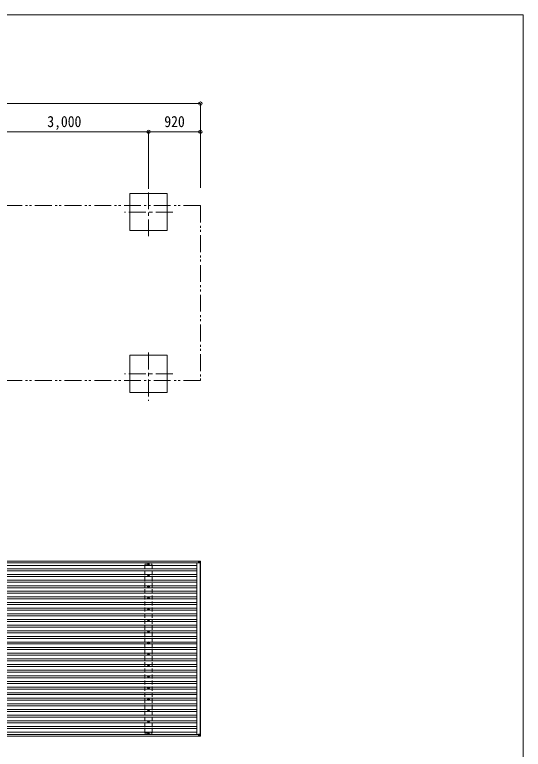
# Model space of a CAD drawing. Units: millimetres at full size, sheet at 1:60. Extents: x -16864 to 16864, y -11640 to 11640.
# Drawn here: x 6975 to 16016, y -1405 to 11640 of the extents above; entities that cross this region are included whole.
import ezdxf
from ezdxf.enums import TextEntityAlignment as Align

# ---------------------------------------------------------------- set-up
doc = ezdxf.new("R2010")
doc.units = ezdxf.units.MM
doc.header["$LTSCALE"] = 60
doc.header["$PDMODE"] = 32
doc.header["$PDSIZE"] = 60
for name, pattern in [('CHAIN1', [8, 5, -1, 1, -1]), ('DASHED1', [1.8, 1.2, -0.6]), ('DOUBLE_CHAIN1', [8.8, 5, -1, 0.6, -0.6, 0.6, -1])]:
    doc.linetypes.add(name, pattern=pattern)
for name, color, linetype, lineweight in [('1-1', 2, 'Continuous', 9), ('1-2', 134, 'Continuous', 9), ('1-3', 5, 'Continuous', 5), ('1-4', 2, 'DASHED1', 9), ('1-5', 6, 'Continuous', 9), ('1-8', 6, 'Continuous', 9), ('1-A', 4, 'CHAIN1', 9), ('F-0', 7, 'Continuous', 9)]:
    doc.layers.add(name, color=color, linetype=linetype, lineweight=lineweight)
doc.styles.add('ＭＳ ゴシック', font='')
doc.styles.get('ＭＳ ゴシック').set_extended_font_data('MS Gothic')

msp = doc.modelspace()

# ---------------------------------------------------------------- linework, layer by layer
at = {"layer": '1-1'}
for p, q in [((-505.93, 1856.34), (10213.6, 1856.34)), ((4877.21, 1934.84), (10241.13, 1934.84)), ((4877.21, 1905.84), (10241.11, 1905.84)), ((10213.6, 1905.84), (10213.6, -1140.16)), ((10270.59, -1137.86), (10270.59, 1904.35)), ((10275.19, 1904.35), (10275.19, -1137.86)), ((-505.93, -1099.66), (10213.6, -1099.66)), ((4877.21, -1140.16), (10241.11, -1140.16)), ((4877.21, -1169.16), (10241.13, -1169.16))]:
    msp.add_line(p, q, dxfattribs=at)
at = {"layer": '1-2', "color": 6}
for p, q in [((10275.06, 10062.3), (-563.86, 10062.3)), ((9354.66, 9562.3), (6354.66, 9562.3)), ((10275.06, 9562.3), (9354.66, 9562.3))]:
    msp.add_line(p, q, dxfattribs=at)
at = {"layer": '1-2'}
for p, q in [((-505.93, 1800.34), (10213.6, 1800.34)), ((-505.93, 1765.34), (10213.6, 1765.34)), ((-505.93, 1700.34), (10213.6, 1700.34)), ((-505.93, 1665.34), (10213.6, 1665.34)), ((-505.93, 1600.34), (10213.6, 1600.34)), ((-505.93, 1565.34), (10213.6, 1565.34)), ((-505.93, 1500.34), (10213.6, 1500.34)), ((-505.93, 1465.34), (10213.6, 1465.34)), ((-505.93, 1400.34), (10213.6, 1400.34)), ((-505.93, 1365.34), (10213.6, 1365.34)), ((-505.93, 1300.34), (10213.6, 1300.34)), ((-505.93, 1265.34), (10213.6, 1265.34)), ((-505.93, 1200.34), (10213.6, 1200.34)), ((-505.93, 1165.34), (10213.6, 1165.34)), ((-505.93, 1100.34), (10213.6, 1100.34)), ((-505.93, 1065.34), (10213.6, 1065.34)), ((-505.93, 1000.34), (10213.6, 1000.34)), ((-505.93, 965.34), (10213.6, 965.34)), ((-505.93, 900.34), (10213.6, 900.34)), ((-505.93, 865.34), (10213.6, 865.34)), ((-505.93, 800.34), (10213.6, 800.34)), ((-505.93, 765.34), (10213.6, 765.34)), ((-505.93, 700.34), (10213.6, 700.34)), ((-505.93, 665.34), (10213.6, 665.34)), ((-505.93, 600.34), (10213.6, 600.34)), ((-505.93, 565.34), (10213.6, 565.34)), ((-505.93, 500.34), (10213.6, 500.34)), ((-505.93, 465.34), (10213.6, 465.34)), ((-505.93, 400.34), (10213.6, 400.34)), ((-505.93, 365.34), (10213.6, 365.34)), ((-505.93, 300.34), (10213.6, 300.34)), ((-505.93, 265.34), (10213.6, 265.34)), ((-505.93, 200.34), (10213.6, 200.34)), ((-505.93, 165.34), (10213.6, 165.34)), ((-505.93, 100.34), (10213.6, 100.34)), ((-505.93, 65.34), (10213.6, 65.34)), ((-505.93, 0.34), (10213.6, 0.34)), ((-505.93, -34.66), (10213.6, -34.66)), ((-505.93, -99.66), (10213.6, -99.66)), ((-505.93, -134.66), (10213.6, -134.66)), ((-505.93, -199.66), (10213.6, -199.66)), ((-505.93, -234.66), (10213.6, -234.66)), ((-505.93, -299.66), (10213.6, -299.66)), ((-505.93, -334.66), (10213.6, -334.66)), ((-505.93, -399.66), (10213.6, -399.66)), ((-505.93, -434.66), (10213.6, -434.66)), ((-505.93, -499.66), (10213.6, -499.66)), ((-505.93, -534.66), (10213.6, -534.66)), ((-505.93, -599.66), (10213.6, -599.66)), ((-505.93, -634.66), (10213.6, -634.66)), ((-505.93, -699.66), (10213.6, -699.66)), ((-505.93, -734.66), (10213.6, -734.66)), ((-505.93, -799.66), (10213.6, -799.66)), ((-505.93, -834.66), (10213.6, -834.66)), ((-505.93, -899.66), (10213.6, -899.66)), ((-505.93, -934.66), (10213.6, -934.66)), ((-505.93, -999.66), (10213.6, -999.66)), ((-505.93, -1034.66), (10213.6, -1034.66))]:
    msp.add_line(p, q, dxfattribs=at)
at = {"layer": '1-3'}
for p, q in [((9349.2, 1884.59), (9344.79, 1884.59)), ((9349.2, 1884.59), (9344.79, 1884.59)), ((9349.2, 1881.09), (9344.79, 1881.09)), ((9349.2, 1881.09), (9344.79, 1881.09)), ((9353.04, 1892.84), (9353.04, 1888.42)), ((9353.04, 1877.26), (9353.04, 1872.84)), ((9356.54, 1892.84), (9356.54, 1888.42)), ((9356.54, 1877.26), (9356.54, 1872.84)), ((9364.78, 1884.59), (9360.37, 1884.59)), ((9364.78, 1884.59), (9360.37, 1884.59)), ((9364.78, 1881.09), (9360.37, 1881.09)), ((9364.78, 1881.09), (9360.37, 1881.09)), ((9349.2, 1684.59), (9344.79, 1684.59)), ((9349.2, 1681.09), (9344.79, 1681.09)), ((9353.04, 1692.84), (9353.04, 1688.42)), ((9353.04, 1677.26), (9353.04, 1672.84)), ((9356.54, 1692.84), (9356.54, 1688.42)), ((9356.54, 1677.26), (9356.54, 1672.84)), ((9364.78, 1684.59), (9360.37, 1684.59)), ((9364.78, 1681.09), (9360.37, 1681.09)), ((9349.2, 1484.59), (9344.79, 1484.59)), ((9349.2, 1481.09), (9344.79, 1481.09)), ((9353.04, 1492.84), (9353.04, 1488.42)), ((9353.04, 1477.26), (9353.04, 1472.84)), ((9356.54, 1492.84), (9356.54, 1488.42)), ((9356.54, 1477.26), (9356.54, 1472.84)), ((9364.78, 1484.59), (9360.37, 1484.59)), ((9364.78, 1481.09), (9360.37, 1481.09)), ((9349.2, 1284.59), (9344.79, 1284.59)), ((9349.2, 1281.09), (9344.79, 1281.09)), ((9353.04, 1292.84), (9353.04, 1288.42)), ((9353.04, 1277.26), (9353.04, 1272.84)), ((9356.54, 1292.84), (9356.54, 1288.42)), ((9356.54, 1277.26), (9356.54, 1272.84)), ((9364.78, 1284.59), (9360.37, 1284.59)), ((9364.78, 1281.09), (9360.37, 1281.09)), ((9349.2, 1084.59), (9344.79, 1084.59)), ((9349.2, 1081.09), (9344.79, 1081.09)), ((9353.04, 1092.84), (9353.04, 1088.42)), ((9353.04, 1077.26), (9353.04, 1072.84)), ((9356.54, 1092.84), (9356.54, 1088.42)), ((9356.54, 1077.26), (9356.54, 1072.84)), ((9364.78, 1084.59), (9360.37, 1084.59)), ((9364.78, 1081.09), (9360.37, 1081.09)), ((9349.2, 884.59), (9344.79, 884.59)), ((9349.2, 881.09), (9344.79, 881.09)), ((9353.04, 892.84), (9353.04, 888.42)), ((9353.04, 877.26), (9353.04, 872.84)), ((9356.54, 892.84), (9356.54, 888.42)), ((9356.54, 877.26), (9356.54, 872.84)), ((9364.78, 884.59), (9360.37, 884.59)), ((9364.78, 881.09), (9360.37, 881.09)), ((9349.2, 684.59), (9344.79, 684.59)), ((9349.2, 681.09), (9344.79, 681.09)), ((9353.04, 692.84), (9353.04, 688.42)), ((9353.04, 677.26), (9353.04, 672.84)), ((9356.54, 692.84), (9356.54, 688.42)), ((9356.54, 677.26), (9356.54, 672.84)), ((9364.78, 684.59), (9360.37, 684.59)), ((9364.78, 681.09), (9360.37, 681.09)), ((9349.2, 484.59), (9344.79, 484.59)), ((9349.2, 481.09), (9344.79, 481.09)), ((9353.04, 492.84), (9353.04, 488.42)), ((9353.04, 477.26), (9353.04, 472.84)), ((9356.54, 492.84), (9356.54, 488.42)), ((9356.54, 477.26), (9356.54, 472.84)), ((9364.78, 484.59), (9360.37, 484.59)), ((9364.78, 481.09), (9360.37, 481.09)), ((9349.2, 284.59), (9344.79, 284.59)), ((9349.2, 281.09), (9344.79, 281.09)), ((9353.04, 292.84), (9353.04, 288.42)), ((9353.04, 277.26), (9353.04, 272.84)), ((9356.54, 292.84), (9356.54, 288.42)), ((9356.54, 277.26), (9356.54, 272.84)), ((9364.78, 284.59), (9360.37, 284.59)), ((9364.78, 281.09), (9360.37, 281.09)), ((9349.2, 84.59), (9344.79, 84.59)), ((9349.2, 81.09), (9344.79, 81.09)), ((9353.04, 92.84), (9353.04, 88.42)), ((9353.04, 77.26), (9353.04, 72.84)), ((9356.54, 92.84), (9356.54, 88.42)), ((9356.54, 77.26), (9356.54, 72.84)), ((9364.78, 84.59), (9360.37, 84.59)), ((9364.78, 81.09), (9360.37, 81.09)), ((9349.2, -115.41), (9344.79, -115.41)), ((9349.2, -118.91), (9344.79, -118.91)), ((9353.04, -107.16), (9353.04, -111.58)), ((9353.04, -122.74), (9353.04, -127.16)), ((9356.54, -107.16), (9356.54, -111.58)), ((9356.54, -122.74), (9356.54, -127.16)), ((9364.78, -115.41), (9360.37, -115.41)), ((9364.78, -118.91), (9360.37, -118.91)), ((9349.2, -315.41), (9344.79, -315.41)), ((9349.2, -318.91), (9344.79, -318.91)), ((9353.04, -307.16), (9353.04, -311.58)), ((9353.04, -322.74), (9353.04, -327.16)), ((9356.54, -307.16), (9356.54, -311.58)), ((9356.54, -322.74), (9356.54, -327.16)), ((9364.78, -315.41), (9360.37, -315.41)), ((9364.78, -318.91), (9360.37, -318.91)), ((9349.2, -515.41), (9344.79, -515.41)), ((9349.2, -518.91), (9344.79, -518.91)), ((9353.04, -507.16), (9353.04, -511.58)), ((9356.54, -507.16), (9356.54, -511.58)), ((9364.78, -515.41), (9360.37, -515.41)), ((9364.78, -518.91), (9360.37, -518.91)), ((9353.04, -522.74), (9353.04, -527.16)), ((9356.54, -522.74), (9356.54, -527.16)), ((9349.2, -715.41), (9344.79, -715.41)), ((9349.2, -718.91), (9344.79, -718.91)), ((9353.04, -707.16), (9353.04, -711.58)), ((9353.04, -722.74), (9353.04, -727.16)), ((9356.54, -707.16), (9356.54, -711.58)), ((9356.54, -722.74), (9356.54, -727.16)), ((9364.78, -715.41), (9360.37, -715.41)), ((9364.78, -718.91), (9360.37, -718.91)), ((9353.04, -907.16), (9353.04, -911.58)), ((9356.54, -907.16), (9356.54, -911.58)), ((9349.2, -915.41), (9344.79, -915.41)), ((9349.2, -918.91), (9344.79, -918.91)), ((9353.04, -922.74), (9353.04, -927.16)), ((9356.54, -922.74), (9356.54, -927.16)), ((9364.78, -915.41), (9360.37, -915.41)), ((9364.78, -918.91), (9360.37, -918.91)), ((9349.2, -1115.41), (9344.79, -1115.41)), ((9349.2, -1118.91), (9344.79, -1118.91)), ((9353.04, -1107.16), (9353.04, -1111.58)), ((9353.04, -1122.74), (9353.04, -1127.16)), ((9356.54, -1107.16), (9356.54, -1111.58)), ((9356.54, -1122.74), (9356.54, -1127.16)), ((9364.78, -1115.41), (9360.37, -1115.41)), ((9364.78, -1118.91), (9360.37, -1118.91))]:
    msp.add_line(p, q, dxfattribs=at)
for centre, radius in [((9354.79, 1882.84), 18.25), ((9354.79, 1882.84), 18.25), ((9354.79, 1882.84), 10.15), ((9354.79, 1882.84), 10.15), ((9354.79, 1882.84), 5.85), ((9354.79, 1882.84), 5.85), ((9354.79, 1882.84), 5.25), ((9354.79, 1882.84), 5.25), ((9354.79, 1682.84), 18.25), ((9354.79, 1682.84), 10.15), ((9354.79, 1682.84), 5.85), ((9354.79, 1682.84), 5.25), ((9354.79, 1482.84), 18.25), ((9354.79, 1482.84), 10.15), ((9354.79, 1482.84), 5.85), ((9354.79, 1482.84), 5.25), ((9354.79, 1282.84), 18.25), ((9354.79, 1282.84), 10.15), ((9354.79, 1282.84), 5.85), ((9354.79, 1282.84), 5.25), ((9354.79, 1082.84), 18.25), ((9354.79, 1082.84), 10.15), ((9354.79, 1082.84), 5.85), ((9354.79, 1082.84), 5.25), ((9354.79, 882.84), 18.25), ((9354.79, 882.84), 10.15), ((9354.79, 882.84), 5.85), ((9354.79, 882.84), 5.25), ((9354.79, 682.84), 18.25), ((9354.79, 682.84), 10.15), ((9354.79, 682.84), 5.85), ((9354.79, 682.84), 5.25), ((9354.79, 482.84), 18.25), ((9354.79, 482.84), 10.15), ((9354.79, 482.84), 5.85), ((9354.79, 482.84), 5.25), ((9354.79, 282.84), 18.25), ((9354.79, 282.84), 10.15), ((9354.79, 282.84), 5.85), ((9354.79, 282.84), 5.25), ((9354.79, 82.84), 18.25), ((9354.79, 82.84), 10.15), ((9354.79, 82.84), 5.85), ((9354.79, 82.84), 5.25), ((9354.79, -117.16), 18.25), ((9354.79, -117.16), 10.15), ((9354.79, -117.16), 5.85), ((9354.79, -117.16), 5.25), ((9354.79, -317.16), 18.25), ((9354.79, -317.16), 10.15), ((9354.79, -317.16), 5.85), ((9354.79, -317.16), 5.25), ((9354.79, -517.16), 18.25), ((9354.79, -517.16), 10.15), ((9354.79, -517.16), 5.85), ((9354.79, -517.16), 5.25), ((9354.79, -717.16), 18.25), ((9354.79, -717.16), 10.15), ((9354.79, -717.16), 5.85), ((9354.79, -717.16), 5.25), ((9354.79, -917.16), 18.25), ((9354.79, -917.16), 10.15), ((9354.79, -917.16), 5.85), ((9354.79, -917.16), 5.25), ((9354.79, -1117.16), 18.25), ((9354.79, -1117.16), 10.15), ((9354.79, -1117.16), 5.85), ((9354.79, -1117.16), 5.25)]:
    msp.add_circle(centre, radius, dxfattribs=at)
at = {"layer": '1-4'}
for p, q in [((9287.79, 1882.84), (9421.79, 1882.84)), ((9287.79, -1119.91), (9287.79, 1882.84)), ((9421.79, -1119.91), (9421.79, 1882.84)), ((9287.79, -1119.91), (9421.79, -1119.91))]:
    msp.add_line(p, q, dxfattribs=at)
at = {"layer": '1-5'}
for p, q in [((10241.13, 1936.75), (10241.1, 1904.35)), ((10241.1, 1904.35), (10271.56, 1934.79)), ((10273.53, 1904.35), (10241.1, 1904.35)), ((10271.56, 1934.89), (10241.13, 1936.75)), ((10241.16, 1938.65), (10271.71, 1936.78)), ((10271.56, 1934.79), (10271.56, 1934.89)), ((10273.53, 1904.35), (10271.66, 1934.84)), ((10271.71, 1936.78), (10273.75, 1936.78)), ((10275.45, 1904.35), (10273.53, 1904.35)), ((10273.58, 1934.91), (10275.45, 1904.35)), ((10275.62, 1934.91), (10273.58, 1934.91)), ((10277.52, 1904.35), (10275.45, 1904.35)), ((10277.52, 1904.35), (10275.62, 1934.91)), ((10241.1, -1137.86), (10271.56, -1168.3)), ((10273.53, -1137.86), (10241.1, -1137.86)), ((10241.13, -1170.27), (10241.1, -1137.86)), ((10271.56, -1168.4), (10241.13, -1170.27)), ((10241.16, -1172.16), (10271.71, -1170.3)), ((10271.56, -1168.3), (10271.56, -1168.4)), ((10273.53, -1137.86), (10271.66, -1168.35)), ((10271.71, -1170.3), (10273.75, -1170.3)), ((10275.45, -1137.86), (10273.53, -1137.86)), ((10273.58, -1168.42), (10275.45, -1137.86)), ((10275.62, -1168.42), (10273.58, -1168.42)), ((10277.52, -1137.86), (10275.45, -1137.86)), ((10277.52, -1137.86), (10275.62, -1168.42))]:
    msp.add_line(p, q, dxfattribs=at)
for points in [[(10273.75, 1936.78), (10243.22, 1938.65), (10241.16, 1938.65)], [(10273.75, -1170.3), (10243.22, -1172.16), (10241.16, -1172.16)]]:
    msp.add_lwpolyline(points, dxfattribs=at)
for centre, radius, start, end in [((10298.25, 1933.72), 26.72, 173.41108, 177.48081), ((10272.66, 1924.99), 9.96, 84.66252, 96.32369), ((10271.59, 1934.79), 2, 3.49707, 86.49707), ((10298.25, -1167.23), 26.72, 182.51919, 186.58892), ((10272.66, -1158.5), 9.96, 263.67631, 275.33748), ((10271.59, -1168.3), 2, 273.50293, 356.50293)]:
    msp.add_arc(centre, radius, start, end, dxfattribs=at)
for centre, major_axis, ratio, start_param, end_param in [((10241.16, 1936.65), (0, 2), 0.014285, 0.00000004, 1.51853424), ((10273.76, 1898.77), (-2.1, 36.07), 0.055318, 0.00008501, 0.04915209), ((10271.59, 1934.79), (2, 0.12), 0.02541, 0.01429512, 1.53282932), ((10273.63, 1934.79), (-0.66, 1.89), 0.999297, 4.43756182, 5.8861851), ((10241.16, -1170.16), (0, -2), 0.014285, 4.76465107, 6.28318527), ((10273.76, -1132.29), (-2.1, -36.07), 0.055318, 6.23403321, 6.2831003), ((10271.59, -1168.3), (2, -0.12), 0.02541, 4.75035599, 6.26889019), ((10273.63, -1168.3), (-0.66, -1.89), 0.999297, 0.39700021, 1.84562349)]:
    msp.add_ellipse(centre, major_axis=major_axis, ratio=ratio, start_param=start_param, end_param=end_param, dxfattribs=at)
at = {"layer": '1-8'}
for p, q in [((10275.06, 8564.3), (10275.06, 10062.3)), ((9354.66, 8564.3), (9354.66, 9562.3))]:
    msp.add_line(p, q, dxfattribs=at)
for p in [(10275.06, 10062.3), (9354.66, 9562.3), (10275.06, 9562.3)]:
    msp.add_point(p, dxfattribs=at)
at = {"layer": '1-A'}
for p, q in [((9354.8, 7705.3), (9354.8, 8565.3)), ((9784.85, 8135.3), (8924.8, 8135.3)), ((9354.8, 5642.3), (9354.8, 4782.3)), ((9784.85, 5262.3), (8924.8, 5262.3))]:
    msp.add_line(p, q, dxfattribs=at)
at = {"layer": '1-A', "color": 7, "linetype": 'DOUBLE_CHAIN1'}
for p, q in [((10275.06, 8250.8), (-563.73, 8250.8)), ((10275.06, 8250.8), (10275.06, 5146.8)), ((10275.06, 5146.8), (-563.73, 5146.8))]:
    msp.add_line(p, q, dxfattribs=at)
at = {"layer": '1-A', "linetype": 'Continuous'}
for points in [[(9024.8, 7805.3), (9684.85, 7805.3), (9684.85, 8465.3), (9024.8, 8465.3)], [(9024.8, 5592.3), (9684.85, 5592.3), (9684.85, 4932.3), (9024.8, 4932.3)]]:
    msp.add_lwpolyline(points, close=True, dxfattribs=at)
at = {"layer": 'F-0', "color": 5, "lineweight": 5}
for p, q in [((-16864.12, 11640), (16015.88, 11640)), ((16015.88, 11640), (16015.88, -11640))]:
    msp.add_line(p, q, dxfattribs=at)

# ---------------------------------------------------------------- texts
at = {"layer": '1-8', "color": 7, "style": 'ＭＳ ゴシック', "width": 0.9}
for s, p in [('3,000', (7554.66, 9584.65)), ('920', (9634.86, 9584.65))]:
    msp.add_text(s, height=197.9, dxfattribs=at).set_placement(p, align=Align.BOTTOM_LEFT)

doc.saveas('drawing.dxf')
